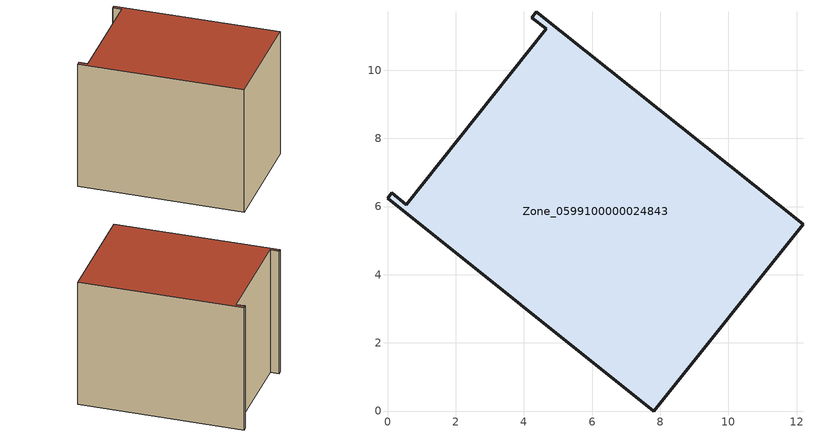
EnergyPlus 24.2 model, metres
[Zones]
Zone_0599100000024843
 floor ground (C_G): 0.55,6.06 4.66,11.21 4.24,11.54 4.37,11.71 12.19,5.48 7.82,0 0,6.24 0.13,6.4 z0.5
 wall outside (C_F): 7.82,0 12.19,5.48 4.37,11.71 4.24,11.54 4.66,11.21 0.55,6.06 0.13,6.4 0,6.24 7.82,0 z0.5:8.58
 roof outside (C_R): 4.66,11.21 0.55,6.06 0.13,6.4 0,6.24 7.82,0 12.19,5.48 4.37,11.71 4.24,11.54 z8.58
[BUILDING]
Pand.0599100000024843: North Axis=0; Terrain=City; Loads Convergence Tolerance Value=0.04; Temperature Convergence Tolerance Value=0.4; Solar Distribution=FullExterior; Maximum Number of Warmup Days=25; Minimum Number of Warmup Days=1
[Site:Location]
Rotterdam.The.Hague.AP_ZH_NLD Design_Conditions: Latitude=51.96; Longitude=4.45; Time Zone=1; Elevation=-4.5
[SITE:GROUNDTEMPERATURE:BUILDINGSURFACE]
18, 18, 18, 18, 18, 18, 18, 18, 18, 18, 18, 18
[MATERIAL] Thermal Absorptance=0.9; Solar Absorptance=0.7; Visible Absorptance=0.7
Name | Roughness | Thickness | Conductivity | Density | Specific Heat
G.TI.1965-1974 | MediumSmooth | 0.15 | 0.882353 | 540 | 1210
F.TI.1965-1974 | Rough | 0.3 | 0.697674 | 1920 | 840
R.TI.1965-1974 | MediumRough | 0.2 | 0.232558 | 1500 | 1000
[CONSTRUCTION]
C_G: G.TI.1965-1974
C_F: F.TI.1965-1974
C_R: R.TI.1965-1974
[ZONE]
Zone_0599100000024843: Type=1; Multiplier=1; Ceiling Height=Autocalculate; Volume=Autocalculate; Floor Area=autocalculate; Part of Total Floor Area=Yes
[ZONEINFILTRATION:DESIGNFLOWRATE]
Infil_Zone_0599100000024843: Zone or ZoneList or Space or SpaceList=Zone_0599100000024843; Schedule=AlwaysOn; Design Flow Rate Calculation Method=Flow/Area; Flow Rate per Floor Area=0.003; Constant Term Coefficient=1; Temperature Term Coefficient=0; Velocity Term Coefficient=0; Velocity Squared Term Coefficient=0
[HVACTEMPLATE:ZONE:IDEALLOADSAIRSYSTEM]
Zone_0599100000024843: Maximum Heating Supply Air Temperature=50; Minimum Cooling Supply Air Temperature=13; Maximum Heating Supply Air Humidity Ratio=0.0156; Minimum Cooling Supply Air Humidity Ratio=0.0077; Heating Limit=NoLimit; Cooling Limit=NoLimit; Dehumidification Control Type=ConstantSensibleHeatRatio; Cooling Sensible Heat Ratio=0.7; Dehumidification Setpoint=60; Humidification Control Type=None; Humidification Setpoint=30; Outdoor Air Method=None; Outdoor Air Flow Rate per Person=0.00944; Outdoor Air Flow Rate per Zone Floor Area=0; Outdoor Air Flow Rate per Zone=0; Demand Controlled Ventilation Type=None; Outdoor Air Economizer Type=NoEconomizer; Heat Recovery Type=None; Sensible Heat Recovery Effectiveness=0.7; Latent Heat Recovery Effectiveness=0.65
[ZONECONTROL:THERMOSTAT]
ThermostatControl_Zone_0599100000024843: Zone or ZoneList=Zone_0599100000024843; Control Type Schedule=DualSetpointControlType; Control 1=Thermostat_Zone_0599100000024843; Temperature Difference Between Cutout And Setpoint=0
[THERMOSTATSETPOINT:DUALSETPOINT]
Thermostat_Zone_0599100000024843: Heating Setpoint Temperature Schedule=HeatingSetpoint_Zone_0599100000024843; Cooling Setpoint Temperature Schedule=CoolingSetpoint_Zone_0599100000024843
[SCHEDULE:COMPACT]
HeatingSetpoint_Zone_0599100000024843: Through: 12/31, For: AllDays, Until: 24:00, 21
CoolingSetpoint_Zone_0599100000024843: Through: 12/31, For: AllDays, Until: 24:00, 24
DualSetpointControlType: Through: 12/31, For: AllDays, Until: 24:00, 4
AlwaysOn: Through: 12/31, For: AllDays, Until: 24:00, 1
